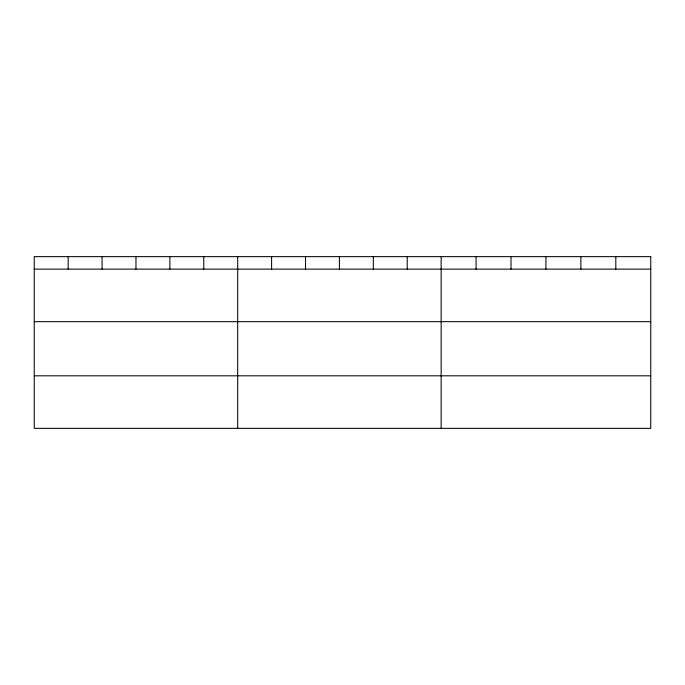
<?xml version="1.0" encoding="UTF-8"?>
<svg xmlns="http://www.w3.org/2000/svg" width="685" height="685" viewBox="0 0 685 685"><rect width="100%" height="100%" fill="white"/><g stroke="black" fill="none" stroke-linecap="round" stroke-linejoin="round"><path stroke-width="1.03" d="M34.25 269.119L650.75 269.119M34.25 321.667L650.75 321.667M34.25 375.808L650.75 375.808M615.815 256.644L615.815 269.119M580.88 256.644L580.88 269.119M545.945 256.644L545.945 269.119M511.01 256.644L511.01 269.119M476.075 256.644L476.075 269.119M441.14 256.644L441.14 428.356M407.233 256.644L407.233 269.119M373.325 256.644L373.325 269.119M339.417 256.644L339.417 269.119M305.51 256.644L305.51 269.119M271.602 256.644L271.602 269.119M237.695 256.644L237.695 428.356M203.787 256.644L203.787 269.119M169.88 256.644L169.88 269.119M135.972 256.644L135.972 269.119M102.065 256.644L102.065 269.119M68.157 256.644L68.157 269.119M650.75 256.644L34.25 256.644L34.25 428.356L650.75 428.356L650.75 256.644"/></g></svg>
